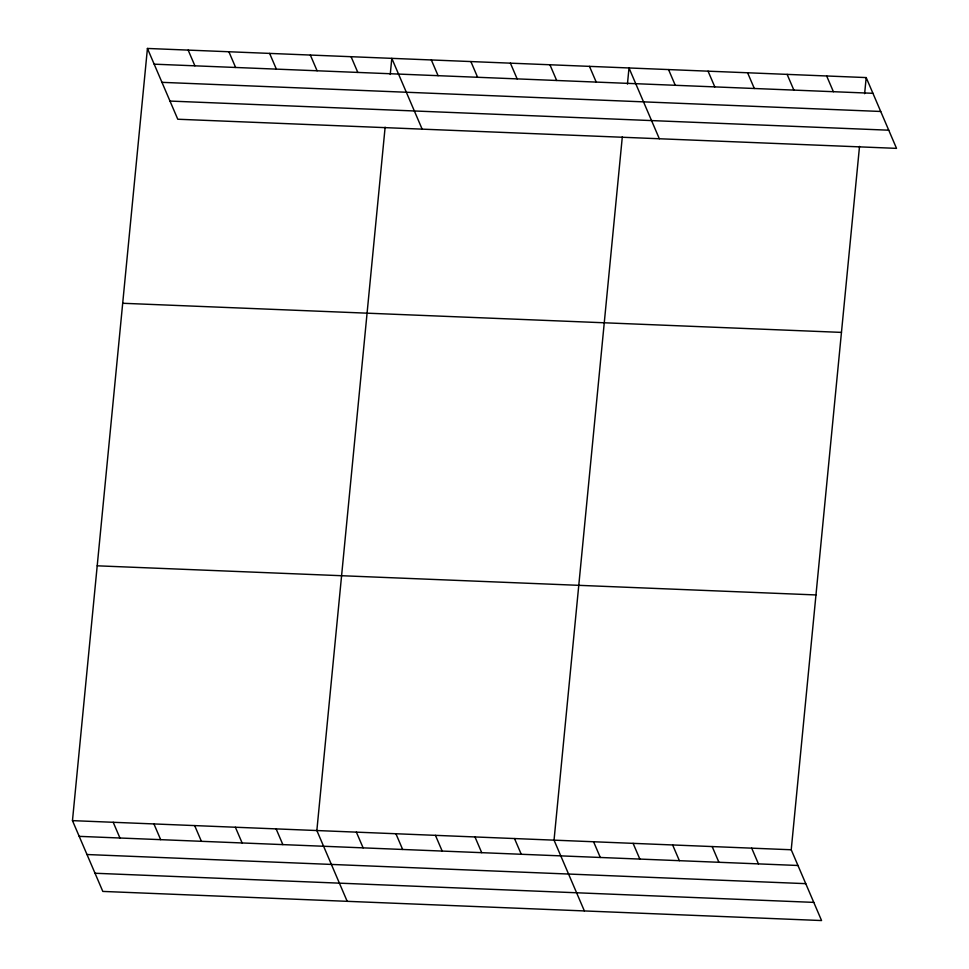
<?xml version="1.0" encoding="UTF-8"?>
<svg xmlns="http://www.w3.org/2000/svg" width="969" height="969" viewBox="0 0 969 969"><rect width="100%" height="100%" fill="white"/><g stroke="black" fill="none" stroke-linecap="round" stroke-linejoin="round"><path stroke-width="1.45" d="M859.515 146.404L791.225 849.765L821.567 920.55L102.811 891.419L72.469 820.634L147.433 48.45L866.189 77.581L896.531 148.366L177.775 119.235L147.433 48.45M385.129 127.181L316.851 830.53L347.193 901.327M390.241 74.468L391.803 58.358L422.145 129.143M622.316 136.799L554.038 840.147L584.38 910.933M627.44 84.073L629.002 67.963L659.344 138.761M864.627 93.69L866.189 77.581M154.168 64.172L872.936 93.303M161.956 82.341L880.724 111.471M169.987 101.067L888.743 130.197M122.688 303.273L841.455 332.391M97.203 565.811L815.971 594.942M72.469 820.634L791.225 849.765M79.204 836.356L797.971 865.487M86.992 854.525L805.76 883.655M95.023 873.251L813.778 902.381M826.654 75.97L833.401 91.704M787.131 74.371L793.865 90.093M747.596 72.772L754.33 88.494M708.06 71.173L714.807 86.895M668.537 69.562L675.272 85.296M589.467 66.364L596.214 82.086M549.932 64.766L556.678 80.488M510.409 63.155L517.143 78.889M470.873 61.556L477.608 77.278M431.338 59.957L438.085 75.679M751.702 848.154L758.436 863.888M712.167 846.555L718.901 862.277M351.081 56.699L357.815 72.433M672.631 844.956L679.378 860.678M310.346 55.051L317.093 70.773M633.096 843.357L639.843 859.079M269.624 53.404L276.359 69.126M593.573 841.746L600.308 857.48M228.89 51.757L235.624 67.479M188.156 50.097L194.902 65.819M514.503 838.548L521.249 854.27M474.98 836.95L481.714 852.672M435.444 835.339L442.179 851.061M395.909 833.74L402.656 849.462M356.374 832.141L363.121 847.863M276.117 828.883L282.851 844.605M235.382 827.235L242.129 842.957M194.66 825.588L201.395 841.31M153.926 823.929L160.672 839.663M113.203 822.281L119.938 838.003"/></g></svg>
